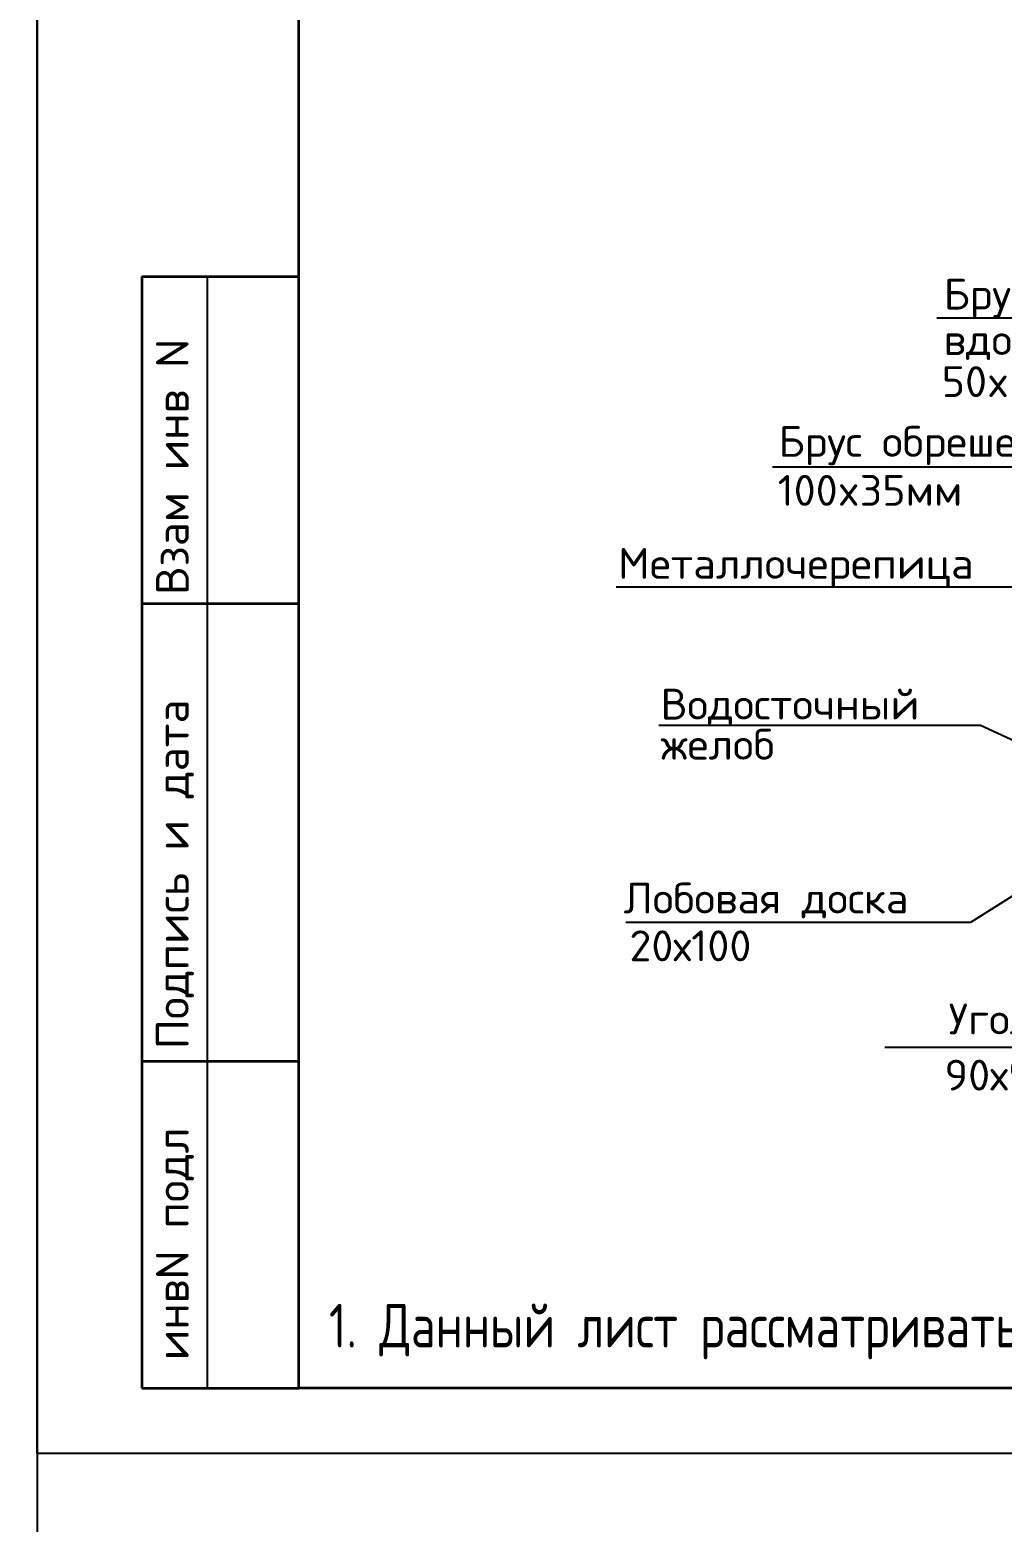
# Model space of a CAD drawing. Extents: x -12289450 to -10763036, y -7834513 to -6150123.
# Drawn here: x -10973043 to -10969891, y -7685085 to -7680244 of the extents above; entities that cross this region are included whole.
import ezdxf

# ---------------------------------------------------------------- set-up
doc = ezdxf.new("R2010")
doc.units = 0
doc.header["$LTSCALE"] = 25
for name, color, linetype in [('003-ТЕКСТ', 7, 'Continuous'), ('Annotation - Text', 7, 'Continuous'), ('ArchiCAD', 7, 'Continuous'), ('Новое', 51, 'Continuous'), ('Примечания', 7, 'Continuous')]:
    doc.layers.add(name, color=color, linetype=linetype)
doc.styles.add('GOST 2.304', font='cs_gost2304.shx')
doc.styles.add('SIMP701', font='simplex701.shx')
doc.styles.get("Standard").update_dxf_attribs({"font": 'arial.ttf'})

msp = doc.modelspace()

# ---------------------------------------------------------------- linework, layer by layer
at = {"lineweight": 25, "ltscale": 20}
for p, q in [((-10968693.7, -7681179.5), (-10970102.2, -7681179.5)), ((-10969820.4, -7682052), (-10971142.7, -7682052)), ((-10969961.5, -7682501.1), (-10971004.1, -7682501.1)), ((-10969494.6, -7682716.9), (-10969961.5, -7682501.1)), ((-10969443.9, -7682792.6), (-10969993.8, -7683139.5)), ((-10969993.8, -7683139.5), (-10971111.1, -7683139.5)), ((-10970271.4, -7683543.8), (-10969136.1, -7683543.8))]:
    msp.add_line(p, q, dxfattribs=at)
at = {"layer": 'ArchiCAD', "color": 7, "linetype": 'Continuous', "lineweight": 35}
for p, q in [((-10972680.3, -7681044), (-10972171.1, -7681044)), ((-10972680.3, -7681044), (-10972680.3, -7684650.4)), ((-10972680.3, -7682104.7), (-10972171.1, -7682104.7)), ((-10972680.3, -7683589.7), (-10972171.1, -7683589.7)), ((-10972680.3, -7684650.4), (-10972171.1, -7684650.4))]:
    msp.add_line(p, q, dxfattribs=at)
msp.add_lwpolyline([(-10972171.1, -7672473.4), (-10955411.9, -7672473.4), (-10955411.9, -7684650.4), (-10972171.1, -7684650.4)], close=True, dxfattribs=at)
msp.add_lwpolyline([(-10972171.1, -7672473.4), (-10955411.9, -7672473.4), (-10955411.9, -7684650.4), (-10972171.1, -7684650.4)], close=True, dxfattribs=at)
at = {"layer": 'Новое', "color": 7, "linetype": 'Continuous'}
msp.add_line((-10972468.1, -7681044), (-10972468.1, -7684650.4), dxfattribs=at)
for points in [[(-11004519.6, -7672261.3), (-10973019.7, -7672261.3), (-10973019.7, -7694536.2), (-11004519.6, -7694536.2)], [(-11004519.6, -7672261.3), (-10973019.7, -7672261.3), (-10973019.7, -7694536.2), (-11004519.6, -7694536.2)], [(-10973019.7, -7672261.3), (-10955199.8, -7672261.3), (-10955199.8, -7684862.5), (-10973019.7, -7684862.5)], [(-10973019.7, -7672261.3), (-10955199.8, -7672261.3), (-10955199.8, -7684862.5), (-10973019.7, -7684862.5)]]:
    msp.add_lwpolyline(points, close=True, dxfattribs=at)
at = {"layer": 'Примечания', "color": 7}
msp.add_line((-10969349, -7681662.9), (-10970635, -7681662.9), dxfattribs=at)

# ---------------------------------------------------------------- texts
at = {"layer": '003-ТЕКСТ', "lineweight": 30, "style": 'SIMP701'}
for s, p in [('Взам инв N', (-10972528.3, -7682077.3)), ('Подпись и дата', (-10972528.3, -7683551.2)), ('инвN подл', (-10972528.3, -7684560.1))]:
    msp.add_text(s, height=106.07, rotation=90, dxfattribs=at).set_placement(p)
at = {"layer": 'Annotation - Text', "color": 0, "lineweight": 25, "style": 'GOST 2.304'}
msp.add_text('1. Данный лист рассматривать совместно с листами АР-6, 9.', height=141.429, dxfattribs=at).set_placement((-10972073.7, -7684518.4))
at = {"layer": 'Примечания', "color": 7, "char_height": 100}
for s, insert, attachment_point in [('\\A1;{\\Fsimplex|c204;Брус обрешетки}', (-10970081, -7681114.8), 4), ('\\A1;{\\Fsimplex|c204;вдоль строп.ноги}', (-10970081, -7681262.5), 4), ('\\A1;{\\Fsimplex|c0;50x\\Fsimplex|c204;5\\Fsimplex|c0;0\\Fsimplex|c204;мм}', (-10970087.1, -7681385.1), 4), ('\\A1;{\\Fsimplex|c204;Брус обрешетки}', (-10970616.2, -7681592.7), 4), ('\\A1;{\\Fsimplex|c204;10\\Fsimplex|c0;0x3\\Fsimplex|c204;5мм}', (-10970618.9, -7681738), 4), ('\\A1;{\\Fsimplex|c204;Металлочерепица}', (-10971136.1, -7681988.5), 4), ('\\A1;{\\Fsimplex|c204;Водосточный}', (-10970998.7, -7682439.5), 4), ('\\A1;{\\Fsimplex|c204; желоб\\Ftxt|c204;  }', (-10971064, -7682561.7), 4), ('\\A1;{\\Fsimplex|c204;Лобовая доска}', (-10971118.5, -7683068.6), 4), ('\\A1;{\\Fsimplex|c204;20х100\\Ftxt|c204;  }', (-10971099.4, -7683215.6), 4), ('\\A1;{\\Fsimplex|c204;Уголок \\Fsimplex|c0;KPS-10}', (-10969134.4, -7683452.8), 6), ('\\A1;{\\Fsimplex|c204;90х90х2}', (-10969594.5, -7683635), 6)]:
    msp.add_mtext(s, dxfattribs=dict(at, insert=insert, attachment_point=attachment_point))

doc.saveas('drawing.dxf')
